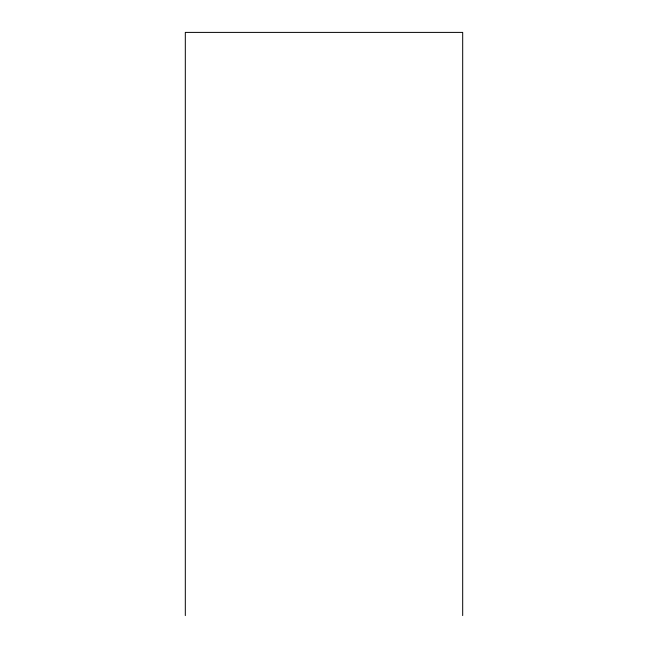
<?xml version="1.0" encoding="UTF-8"?>
<svg xmlns="http://www.w3.org/2000/svg" width="648" height="648" viewBox="0 0 648 648"><rect width="100%" height="100%" fill="white"/><g stroke="black" fill="none" stroke-linecap="round" stroke-linejoin="round"><path stroke-width="0.97" d="M462.688 615.6L462.688 32.4L185.312 32.4L185.312 615.6"/></g></svg>
